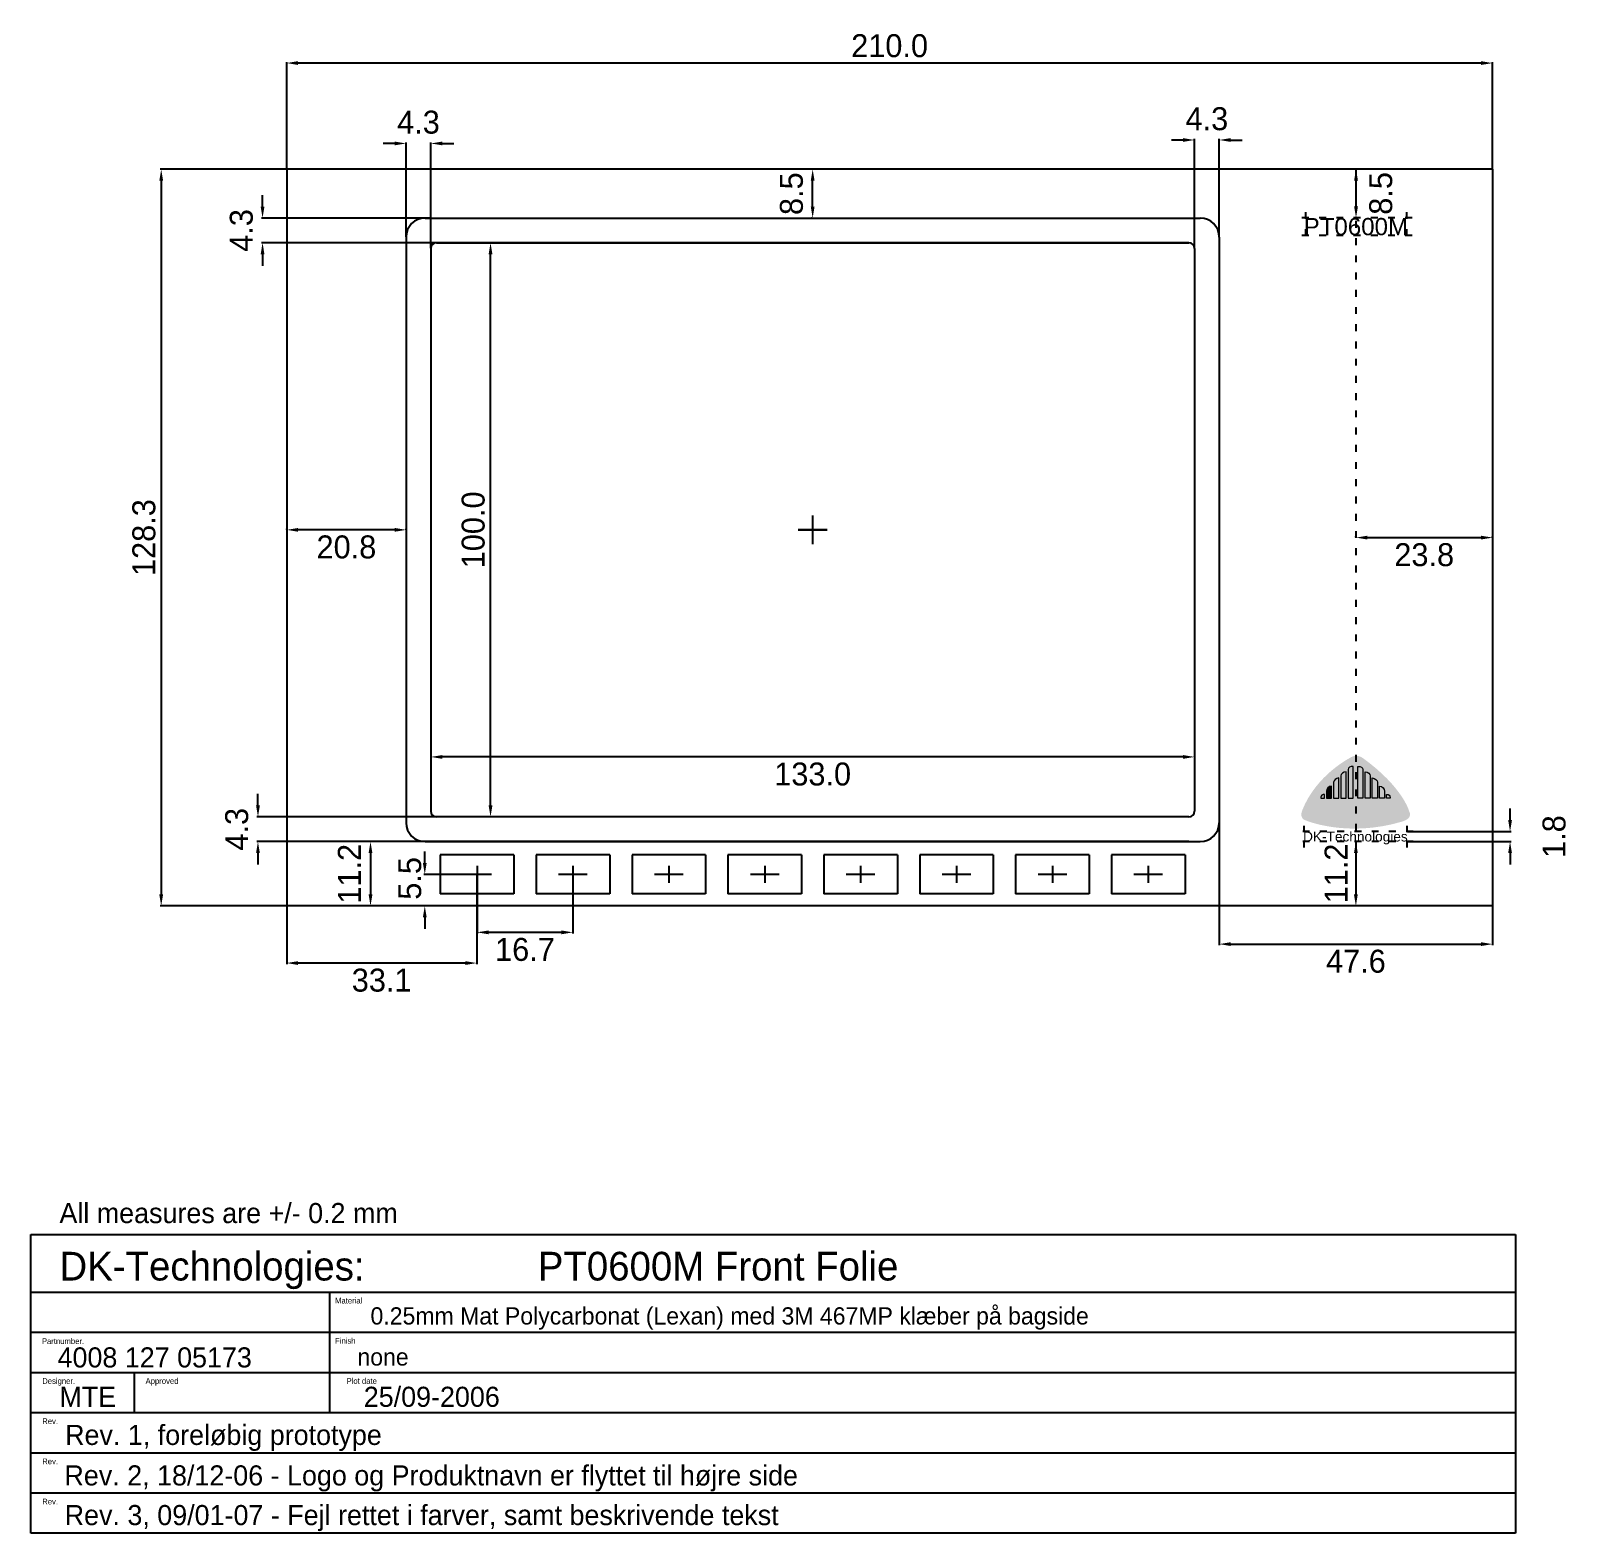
# Model space of a CAD drawing. Header units: millimetres. Extents: x 35 to 553, y -42 to 370.
# Drawn here: x 35.1 to 303, y -42.2 to 219.5 of the extents above; entities that cross this region are included whole.
import ezdxf

# ---------------------------------------------------------------- set-up
doc = ezdxf.new("R2010")
doc.units = ezdxf.units.MM
doc.linetypes.add('ACAD_ISO03W100', pattern=[30, 12, -18])
for name, color, linetype in [('Forplade', 4, 'Continuous'), ('LOGO_LARGE_IMAGE', 1, 'Continuous'), ('MSD200C', 4, 'Continuous'), ('ramme', 4, 'Continuous'), ('ramme_head', 2, 'Continuous')]:
    doc.layers.add(name, color=color, linetype=linetype)
doc.styles.add('DK-Audio', font='ARIAL.TTF')
doc.dimstyles.new('DK-audio', dxfattribs={"dimtxt": 4, "dimasz": 2, "dimexe": 0.18, "dimexo": 0.0625, "dimgap": 1, "dimtad": 2, "dimdec": 1, "dimzin": 0, "dimdsep": 46, "dimtxsty": 'Standard', "dimcen": 5, "dimadec": 1, "dimazin": 0, "dimtfac": 1, "dimtdec": 1, "dimtofl": 0, "dimtmove": 2, "dimatfit": 3, "dimfxl": 0, "dimtolj": 1, "dimtzin": 0, "dimarcsym": 0})

# ---------------------------------------------------------------- blocks, each defined once
blk = doc.blocks.new('*D43')
at = {"layer": 'DEFPOINTS', "color": 0, "ltscale": 0.1}
for p in [(242.05, 81.55), (289.65, 67.05), (289.65, 60.4)]:
    blk.add_point(p, dxfattribs=at)
at = {"layer": 'ramme', "color": 0, "lineweight": -2, "ltscale": 0.1}
for p, q in [((242.05, 81.49), (242.05, 60.22)), ((289.65, 66.99), (289.65, 60.22)), ((244.05, 60.4), (287.65, 60.4))]:
    blk.add_line(p, q, dxfattribs=at)
at = {"layer": 'ramme', "color": 0, "ltscale": 0.1}
for points in [[(244.05, 60.73), (244.05, 60.07), (242.05, 60.4)], [(287.65, 60.73), (287.65, 60.07), (289.65, 60.4)]]:
    blk.add_solid(points, dxfattribs=at)
at = {"layer": 'ramme', "color": 0, "ltscale": 0.1, "insert": (265.85, 57.4), "char_height": 4, "attachment_point": 5}
blk.add_mtext('\\A1;47.6', dxfattribs=at)
blk = doc.blocks.new('*D44')
at = {"layer": 'DEFPOINTS', "color": 0, "ltscale": 0.1}
for p in [(237.75, 200.45), (242.05, 183.55), (237.75, 181.55)]:
    blk.add_point(p, dxfattribs=at)
at = {"layer": 'ramme', "color": 0, "lineweight": -2, "ltscale": 0.1}
for p, q in [((235.75, 200.45), (233.75, 200.45)), ((237.75, 181.61), (237.75, 200.63)), ((242.05, 183.61), (242.05, 200.63)), ((244.05, 200.45), (246.05, 200.45))]:
    blk.add_line(p, q, dxfattribs=at)
at = {"layer": 'ramme', "color": 0, "ltscale": 0.1}
for points in [[(235.75, 200.78), (235.75, 200.12), (237.75, 200.45)], [(244.05, 200.78), (244.05, 200.12), (242.05, 200.45)]]:
    blk.add_solid(points, dxfattribs=at)
at = {"layer": 'ramme', "color": 0, "ltscale": 0.1, "insert": (239.9, 204.13), "char_height": 4, "attachment_point": 5}
blk.add_mtext('\\A1;4.3', dxfattribs=at)
blk = doc.blocks.new('*D45')
at = {"layer": 'DEFPOINTS', "color": 0, "ltscale": 0.1}
for p in [(100.45, 199.85), (100.45, 183.55), (104.75, 181.55)]:
    blk.add_point(p, dxfattribs=at)
at = {"layer": 'ramme', "color": 0, "lineweight": -2, "ltscale": 0.1}
for p, q in [((98.45, 199.85), (96.45, 199.85)), ((100.45, 183.61), (100.45, 200.03)), ((104.75, 181.61), (104.75, 200.03)), ((106.75, 199.85), (108.75, 199.85))]:
    blk.add_line(p, q, dxfattribs=at)
at = {"layer": 'ramme', "color": 0, "ltscale": 0.1}
for points in [[(98.45, 200.18), (98.45, 199.52), (100.45, 199.85)], [(106.75, 200.18), (106.75, 199.52), (104.75, 199.85)]]:
    blk.add_solid(points, dxfattribs=at)
at = {"layer": 'ramme', "color": 0, "ltscale": 0.1, "insert": (102.6, 203.53), "char_height": 4, "attachment_point": 5}
blk.add_mtext('\\A1;4.3', dxfattribs=at)
blk = doc.blocks.new('*D46')
at = {"layer": 'DEFPOINTS', "color": 0, "ltscale": 0.1}
for p in [(75.45, 186.85), (104.75, 186.85), (105.75, 182.55)]:
    blk.add_point(p, dxfattribs=at)
at = {"layer": 'ramme', "color": 0, "lineweight": -2, "ltscale": 0.1}
for p, q in [((75.45, 188.85), (75.45, 190.85)), ((104.69, 186.85), (75.27, 186.85)), ((105.69, 182.55), (75.27, 182.55)), ((75.45, 180.55), (75.45, 178.55))]:
    blk.add_line(p, q, dxfattribs=at)
at = {"layer": 'ramme', "color": 0, "ltscale": 0.1}
for points in [[(75.12, 188.85), (75.78, 188.85), (75.45, 186.85)], [(75.12, 180.55), (75.78, 180.55), (75.45, 182.55)]]:
    blk.add_solid(points, dxfattribs=at)
at = {"layer": 'ramme', "color": 0, "ltscale": 0.1, "insert": (71.77, 184.7), "char_height": 4, "attachment_point": 5, "rotation": 90}
blk.add_mtext('\\A1;4.3', dxfattribs=at)
blk = doc.blocks.new('*D47')
at = {"layer": 'DEFPOINTS', "color": 0, "ltscale": 0.1}
for p in [(74.65, 82.55), (105.75, 82.55), (105.75, 78.25)]:
    blk.add_point(p, dxfattribs=at)
at = {"layer": 'ramme', "color": 0, "lineweight": -2, "ltscale": 0.1}
for p, q in [((74.65, 84.55), (74.65, 86.55)), ((105.69, 82.55), (74.47, 82.55)), ((105.69, 78.25), (74.47, 78.25)), ((74.65, 76.25), (74.65, 74.25))]:
    blk.add_line(p, q, dxfattribs=at)
at = {"layer": 'ramme', "color": 0, "ltscale": 0.1}
for points in [[(74.32, 84.55), (74.98, 84.55), (74.65, 82.55)], [(74.32, 76.25), (74.98, 76.25), (74.65, 78.25)]]:
    blk.add_solid(points, dxfattribs=at)
at = {"layer": 'ramme', "color": 0, "ltscale": 0.1, "insert": (70.97, 80.4), "char_height": 4, "attachment_point": 5, "rotation": 90}
blk.add_mtext('\\A1;4.3', dxfattribs=at)
blk = doc.blocks.new('*D48')
at = {"layer": 'DEFPOINTS', "color": 0, "ltscale": 0.1}
for p in [(79.65, 213.85), (79.65, 195.35), (289.65, 195.35)]:
    blk.add_point(p, dxfattribs=at)
at = {"layer": 'ramme', "color": 0, "lineweight": -2, "ltscale": 0.1}
for p, q in [((79.65, 195.41), (79.65, 214.03)), ((287.65, 213.85), (81.65, 213.85)), ((289.65, 195.41), (289.65, 214.03))]:
    blk.add_line(p, q, dxfattribs=at)
at = {"layer": 'ramme', "color": 0, "ltscale": 0.1}
for points in [[(81.65, 214.18), (81.65, 213.52), (79.65, 213.85)], [(287.65, 214.18), (287.65, 213.52), (289.65, 213.85)]]:
    blk.add_solid(points, dxfattribs=at)
at = {"layer": 'ramme', "color": 0, "ltscale": 0.1, "insert": (184.65, 216.85), "char_height": 4, "attachment_point": 5}
blk.add_mtext('\\A1;210.0', dxfattribs=at)
blk = doc.blocks.new('*D49')
at = {"layer": 'DEFPOINTS', "color": 0, "ltscale": 0.1}
for p in [(79.65, 195.35), (57.8, 67.05), (79.65, 67.05)]:
    blk.add_point(p, dxfattribs=at)
at = {"layer": 'ramme', "color": 0, "lineweight": -2, "ltscale": 0.1}
for p, q in [((79.59, 195.35), (57.62, 195.35)), ((57.8, 193.35), (57.8, 69.05)), ((79.59, 67.05), (57.62, 67.05))]:
    blk.add_line(p, q, dxfattribs=at)
at = {"layer": 'ramme', "color": 0, "ltscale": 0.1}
for points in [[(57.47, 193.35), (58.13, 193.35), (57.8, 195.35)], [(57.47, 69.05), (58.13, 69.05), (57.8, 67.05)]]:
    blk.add_solid(points, dxfattribs=at)
at = {"layer": 'ramme', "color": 0, "ltscale": 0.1, "insert": (54.8, 131.2), "char_height": 4, "attachment_point": 5, "rotation": 90}
blk.add_mtext('\\A1;128.3', dxfattribs=at)
blk = doc.blocks.new('*D50')
at = {"layer": 'DEFPOINTS', "color": 0, "ltscale": 0.1}
for p in [(171.25, 195.35), (171.25, 195.35), (171.25, 186.85)]:
    blk.add_point(p, dxfattribs=at)
at = {"layer": 'ramme', "color": 0, "lineweight": -2, "ltscale": 0.1}
for p, q in [((171.19, 195.35), (171.07, 195.35)), ((171.25, 188.85), (171.25, 193.35)), ((171.19, 186.85), (171.07, 186.85))]:
    blk.add_line(p, q, dxfattribs=at)
at = {"layer": 'ramme', "color": 0, "ltscale": 0.1}
for points in [[(170.92, 193.35), (171.58, 193.35), (171.25, 195.35)], [(170.92, 188.85), (171.58, 188.85), (171.25, 186.85)]]:
    blk.add_solid(points, dxfattribs=at)
at = {"layer": 'ramme', "color": 0, "ltscale": 0.1, "insert": (167.57, 191.1), "char_height": 4, "attachment_point": 5, "rotation": 90}
blk.add_mtext('\\A1;8.5', dxfattribs=at)
blk = doc.blocks.new('*D51')
at = {"layer": 'DEFPOINTS', "color": 0, "ltscale": 0.1}
for p in [(79.65, 132.55), (79.65, 132.55), (100.45, 132.55)]:
    blk.add_point(p, dxfattribs=at)
at = {"layer": 'ramme', "color": 0, "lineweight": -2, "ltscale": 0.1}
for p, q in [((79.65, 132.61), (79.65, 132.73)), ((98.45, 132.55), (81.65, 132.55)), ((100.45, 132.61), (100.45, 132.73))]:
    blk.add_line(p, q, dxfattribs=at)
at = {"layer": 'ramme', "color": 0, "ltscale": 0.1}
for points in [[(81.65, 132.88), (81.65, 132.22), (79.65, 132.55)], [(98.45, 132.88), (98.45, 132.22), (100.45, 132.55)]]:
    blk.add_solid(points, dxfattribs=at)
at = {"layer": 'ramme', "color": 0, "ltscale": 0.1, "insert": (90.05, 129.55), "char_height": 4, "attachment_point": 5}
blk.add_mtext('\\A1;20.8', dxfattribs=at)
blk = doc.blocks.new('*D52')
at = {"layer": 'DEFPOINTS', "color": 0, "ltscale": 0.1}
for p in [(112.8, 72.55), (129.5, 72.55), (112.8, 62.45)]:
    blk.add_point(p, dxfattribs=at)
at = {"layer": 'ramme', "color": 0, "lineweight": -2, "ltscale": 0.1}
for p, q in [((112.8, 72.49), (112.8, 62.27)), ((129.5, 72.49), (129.5, 62.27)), ((127.5, 62.45), (114.8, 62.45))]:
    blk.add_line(p, q, dxfattribs=at)
at = {"layer": 'ramme', "color": 0, "ltscale": 0.1}
for points in [[(114.8, 62.78), (114.8, 62.12), (112.8, 62.45)], [(127.5, 62.78), (127.5, 62.12), (129.5, 62.45)]]:
    blk.add_solid(points, dxfattribs=at)
at = {"layer": 'ramme', "color": 0, "ltscale": 0.1, "insert": (121.15, 59.45), "char_height": 4, "attachment_point": 5}
blk.add_mtext('\\A1;16.7', dxfattribs=at)
blk = doc.blocks.new('*D53')
at = {"layer": 'DEFPOINTS', "color": 0, "ltscale": 0.1}
for p in [(103.75, 78.25), (94.25, 67.05), (103.75, 67.05)]:
    blk.add_point(p, dxfattribs=at)
at = {"layer": 'ramme', "color": 0, "lineweight": -2, "ltscale": 0.1}
for p, q in [((103.69, 78.25), (94.07, 78.25)), ((94.25, 76.25), (94.25, 69.05)), ((103.69, 67.05), (94.07, 67.05))]:
    blk.add_line(p, q, dxfattribs=at)
at = {"layer": 'ramme', "color": 0, "ltscale": 0.1}
for points in [[(93.92, 76.25), (94.58, 76.25), (94.25, 78.25)], [(93.92, 69.05), (94.58, 69.05), (94.25, 67.05)]]:
    blk.add_solid(points, dxfattribs=at)
at = {"layer": 'ramme', "color": 0, "ltscale": 0.1, "insert": (90.57, 72.65), "char_height": 4, "attachment_point": 5, "rotation": 90}
blk.add_mtext('\\A1;11.2', dxfattribs=at)
blk = doc.blocks.new('*D54')
at = {"layer": 'DEFPOINTS', "color": 0, "ltscale": 0.1}
for p in [(112.8, 72.55), (103.7, 67.05), (112.8, 67.05)]:
    blk.add_point(p, dxfattribs=at)
at = {"layer": 'ramme', "color": 0, "lineweight": -2, "ltscale": 0.1}
for p, q in [((103.7, 74.55), (103.7, 76.55)), ((112.74, 72.55), (103.52, 72.55)), ((112.74, 67.05), (103.52, 67.05)), ((103.7, 65.05), (103.7, 63.05))]:
    blk.add_line(p, q, dxfattribs=at)
at = {"layer": 'ramme', "color": 0, "ltscale": 0.1}
for points in [[(103.37, 74.55), (104.03, 74.55), (103.7, 72.55)], [(103.37, 65.05), (104.03, 65.05), (103.7, 67.05)]]:
    blk.add_solid(points, dxfattribs=at)
at = {"layer": 'ramme', "color": 0, "ltscale": 0.1, "insert": (101.1, 71.85), "char_height": 4, "attachment_point": 5, "rotation": 90}
blk.add_mtext('\\A1;5.5', dxfattribs=at)
blk = doc.blocks.new('*D55')
at = {"layer": 'DEFPOINTS', "color": 0, "ltscale": 0.1}
for p in [(274.8, 80), (274.8, 78.25), (292.7, 80)]:
    blk.add_point(p, dxfattribs=at)
at = {"layer": 'ramme', "color": 0, "lineweight": -2, "ltscale": 0.1}
for p, q in [((292.7, 82), (292.7, 84)), ((274.86, 80), (292.88, 80)), ((274.86, 78.25), (292.88, 78.25)), ((292.7, 76.25), (292.7, 74.25))]:
    blk.add_line(p, q, dxfattribs=at)
at = {"layer": 'ramme', "color": 0, "ltscale": 0.1}
for points in [[(292.37, 82), (293.03, 82), (292.7, 80)], [(292.37, 76.25), (293.03, 76.25), (292.7, 78.25)]]:
    blk.add_solid(points, dxfattribs=at)
at = {"layer": 'ramme', "color": 0, "ltscale": 0.1, "insert": (300.38, 79.13), "char_height": 4, "attachment_point": 5, "rotation": 90}
blk.add_mtext('\\A1;1.8', dxfattribs=at)
blk = doc.blocks.new('*D56')
at = {"layer": 'DEFPOINTS', "color": 0, "ltscale": 0.1}
for p in [(265.85, 131.2), (289.65, 131.2), (289.65, 131.2)]:
    blk.add_point(p, dxfattribs=at)
at = {"layer": 'ramme', "color": 0, "lineweight": -2, "ltscale": 0.1}
for p, q in [((265.85, 131.26), (265.85, 131.38)), ((289.65, 131.26), (289.65, 131.38)), ((267.85, 131.2), (287.65, 131.2))]:
    blk.add_line(p, q, dxfattribs=at)
at = {"layer": 'ramme', "color": 0, "ltscale": 0.1}
for points in [[(267.85, 131.53), (267.85, 130.87), (265.85, 131.2)], [(287.65, 131.53), (287.65, 130.87), (289.65, 131.2)]]:
    blk.add_solid(points, dxfattribs=at)
at = {"layer": 'ramme', "color": 0, "ltscale": 0.1, "insert": (277.75, 128.2), "char_height": 4, "attachment_point": 5}
blk.add_mtext('\\A1;23.8', dxfattribs=at)
blk = doc.blocks.new('*D57')
at = {"layer": 'DEFPOINTS', "color": 0, "ltscale": 0.1}
for p in [(265.88, 195.35), (265.88, 195.35), (265.88, 186.9)]:
    blk.add_point(p, dxfattribs=at)
at = {"layer": 'ramme', "color": 0, "lineweight": -2, "ltscale": 0.1}
for p, q in [((265.81, 195.35), (265.69, 195.35)), ((265.88, 188.9), (265.88, 193.35)), ((265.81, 186.9), (265.69, 186.9))]:
    blk.add_line(p, q, dxfattribs=at)
at = {"layer": 'ramme', "color": 0, "ltscale": 0.1}
for points in [[(265.54, 193.35), (266.21, 193.35), (265.88, 195.35)], [(265.54, 188.9), (266.21, 188.9), (265.88, 186.9)]]:
    blk.add_solid(points, dxfattribs=at)
at = {"layer": 'ramme', "color": 0, "ltscale": 0.1, "insert": (270.2, 191.15), "char_height": 4, "attachment_point": 5, "rotation": 90}
blk.add_mtext('\\A1;8.5', dxfattribs=at)
blk = doc.blocks.new('*D58')
at = {"layer": 'DEFPOINTS', "color": 0, "ltscale": 0.1}
for p in [(104.75, 132.55), (237.75, 132.55), (104.75, 93)]:
    blk.add_point(p, dxfattribs=at)
at = {"layer": 'ramme', "color": 0, "lineweight": -2, "ltscale": 0.1}
for p, q in [((104.75, 132.49), (104.75, 92.82)), ((237.75, 132.49), (237.75, 92.82)), ((235.75, 93), (106.75, 93))]:
    blk.add_line(p, q, dxfattribs=at)
at = {"layer": 'ramme', "color": 0, "ltscale": 0.1}
for points in [[(106.75, 93.33), (106.75, 92.67), (104.75, 93)], [(235.75, 93.33), (235.75, 92.67), (237.75, 93)]]:
    blk.add_solid(points, dxfattribs=at)
at = {"layer": 'ramme', "color": 0, "ltscale": 0.1, "insert": (171.25, 90), "char_height": 4, "attachment_point": 5}
blk.add_mtext('\\A1;133.0', dxfattribs=at)
blk = doc.blocks.new('*D59')
at = {"layer": 'DEFPOINTS', "color": 0, "ltscale": 0.1}
for p in [(115.15, 182.55), (171.25, 182.55), (171.25, 82.55)]:
    blk.add_point(p, dxfattribs=at)
at = {"layer": 'ramme', "color": 0, "lineweight": -2, "ltscale": 0.1}
for p, q in [((171.19, 182.55), (114.97, 182.55)), ((115.15, 84.55), (115.15, 180.55)), ((171.19, 82.55), (114.97, 82.55))]:
    blk.add_line(p, q, dxfattribs=at)
at = {"layer": 'ramme', "color": 0, "ltscale": 0.1}
for points in [[(114.82, 180.55), (115.48, 180.55), (115.15, 182.55)], [(114.82, 84.55), (115.48, 84.55), (115.15, 82.55)]]:
    blk.add_solid(points, dxfattribs=at)
at = {"layer": 'ramme', "color": 0, "ltscale": 0.1, "insert": (112.15, 132.55), "char_height": 4, "attachment_point": 5, "rotation": 90}
blk.add_mtext('\\A1;100.0', dxfattribs=at)
blk = doc.blocks.new('*D60')
at = {"layer": 'DEFPOINTS', "color": 0, "ltscale": 0.1}
for p in [(265.85, 78.25), (265.85, 67.05), (265.85, 67.05)]:
    blk.add_point(p, dxfattribs=at)
at = {"layer": 'ramme', "color": 0, "lineweight": -2, "ltscale": 0.1}
for p, q in [((265.79, 78.25), (265.67, 78.25)), ((265.85, 76.25), (265.85, 69.05)), ((265.79, 67.05), (265.67, 67.05))]:
    blk.add_line(p, q, dxfattribs=at)
at = {"layer": 'ramme', "color": 0, "ltscale": 0.1}
for points in [[(265.52, 76.25), (266.18, 76.25), (265.85, 78.25)], [(265.52, 69.05), (266.18, 69.05), (265.85, 67.05)]]:
    blk.add_solid(points, dxfattribs=at)
at = {"layer": 'ramme', "color": 0, "ltscale": 0.1, "insert": (262.4, 72.7), "char_height": 4, "attachment_point": 5, "rotation": 90}
blk.add_mtext('\\A1;11.2', dxfattribs=at)
blk = doc.blocks.new('*D61')
at = {"layer": 'DEFPOINTS', "color": 0, "ltscale": 0.1}
for p in [(112.74, 72.55), (79.65, 67.05), (79.65, 57.1)]:
    blk.add_point(p, dxfattribs=at)
at = {"layer": 'ramme', "color": 0, "lineweight": -2, "ltscale": 0.1}
for p, q in [((112.74, 72.49), (112.74, 56.92)), ((79.65, 66.99), (79.65, 56.92)), ((110.74, 57.1), (81.65, 57.1))]:
    blk.add_line(p, q, dxfattribs=at)
at = {"layer": 'ramme', "color": 0, "ltscale": 0.1}
for points in [[(81.65, 57.43), (81.65, 56.77), (79.65, 57.1)], [(110.74, 57.43), (110.74, 56.77), (112.74, 57.1)]]:
    blk.add_solid(points, dxfattribs=at)
at = {"layer": 'ramme', "color": 0, "ltscale": 0.1, "insert": (96.19, 54.1), "char_height": 4, "attachment_point": 5}
blk.add_mtext('\\A1;33.1', dxfattribs=at)

msp = doc.modelspace()

# ---------------------------------------------------------------- hatches: boundary and pattern name
at = {"linetype": 'Continuous', "lineweight": 0}
h = msp.add_hatch(color=0, dxfattribs=at)
edge = h.paths.add_edge_path()
edge.add_spline(control_points=[(263.24, 89.7), (263.24, 90.02), (263.64, 90.4), (264.14, 90.39), (264.14, 90.39), (264.13, 89.82), (264.13, 89.82), (264.13, 89.82), (264.13, 85.83), (264.13, 85.83), (264.13, 85.83), (263.24, 85.83), (263.24, 85.83), (263.24, 85.83), (263.24, 89.7), (263.24, 89.7)], knot_values=[0, 0, 0, 0, 1, 1, 1, 2, 2, 2, 3, 3, 3, 4, 4, 4, 5, 5, 5, 5], degree=3, periodic=0)
edge = h.paths.add_edge_path()
edge.add_spline(control_points=[(264.5, 90.81), (264.5, 91.11), (264.9, 91.35), (265.4, 91.35), (265.4, 91.35), (265.39, 90.81), (265.39, 90.81), (265.39, 90.81), (265.39, 85.83), (265.39, 85.83), (265.39, 85.83), (264.5, 85.83), (264.5, 85.83), (264.5, 85.83), (264.5, 90.81), (264.5, 90.81)], knot_values=[0, 0, 0, 0, 1, 1, 1, 2, 2, 2, 3, 3, 3, 4, 4, 4, 5, 5, 5, 5], degree=3, periodic=0)
edge = h.paths.add_edge_path()
edge.add_spline(control_points=[(267.08, 90.81), (267.08, 91.11), (266.68, 91.35), (266.18, 91.35), (266.18, 91.35), (266.19, 90.81), (266.19, 90.81), (266.19, 90.81), (266.19, 85.83), (266.19, 85.83), (266.19, 85.83), (267.08, 85.83), (267.08, 85.83), (267.08, 85.83), (267.08, 90.81), (267.08, 90.81)], knot_values=[0, 0, 0, 0, 1, 1, 1, 2, 2, 2, 3, 3, 3, 4, 4, 4, 5, 5, 5, 5], degree=3, periodic=0)
edge = h.paths.add_edge_path()
edge.add_spline(control_points=[(268.34, 89.7), (268.34, 90.02), (267.94, 90.4), (267.44, 90.39), (267.44, 90.39), (267.45, 89.82), (267.45, 89.82), (267.45, 89.82), (267.45, 85.83), (267.45, 85.83), (267.45, 85.83), (268.34, 85.83), (268.34, 85.83), (268.34, 85.83), (268.34, 89.7), (268.34, 89.7)], knot_values=[0, 0, 0, 0, 1, 1, 1, 2, 2, 2, 3, 3, 3, 4, 4, 4, 5, 5, 5, 5], degree=3, periodic=0)
edge = h.paths.add_edge_path()
edge.add_spline(control_points=[(269.6, 88.58), (269.6, 88.9), (269.19, 89.34), (268.7, 89.34), (268.7, 89.34), (268.7, 88.64), (268.7, 88.64), (268.7, 88.64), (268.7, 85.83), (268.7, 85.83), (268.7, 85.83), (269.6, 85.83), (269.6, 85.83), (269.6, 85.83), (269.6, 88.58), (269.6, 88.58)], knot_values=[0, 0, 0, 0, 1, 1, 1, 2, 2, 2, 3, 3, 3, 4, 4, 4, 5, 5, 5, 5], degree=3, periodic=0)
edge = h.paths.add_edge_path()
edge.add_spline(control_points=[(270.85, 87.06), (270.85, 87.35), (270.45, 87.93), (269.95, 87.93), (269.95, 87.93), (269.96, 87.1), (269.96, 87.1), (269.96, 87.1), (269.96, 85.83), (269.96, 85.83), (269.96, 85.83), (270.85, 85.83), (270.85, 85.83), (270.85, 85.83), (270.85, 87.06), (270.85, 87.06)], knot_values=[0, 0, 0, 0, 1, 1, 1, 2, 2, 2, 3, 3, 3, 4, 4, 4, 5, 5, 5, 5], degree=3, periodic=0)
edge = h.paths.add_edge_path()
edge.add_spline(control_points=[(271.83, 86.03), (271.83, 86.24), (271.55, 86.47), (271.2, 86.47), (271.2, 86.47), (271.21, 86.04), (271.21, 86.04), (271.21, 86.04), (271.21, 85.83), (271.21, 85.83), (271.21, 85.83), (271.83, 85.83), (271.83, 85.83), (271.83, 85.83), (271.83, 86.03), (271.83, 86.03)], knot_values=[0, 0, 0, 0, 1, 1, 1, 2, 2, 2, 3, 3, 3, 4, 4, 4, 5, 5, 5, 5], degree=3, periodic=0)
edge = h.paths.add_edge_path()
edge.add_spline(control_points=[(259.75, 86.03), (259.75, 86.24), (260.03, 86.47), (260.38, 86.47), (260.38, 86.47), (260.37, 86.04), (260.37, 86.04), (260.37, 86.04), (260.37, 85.83), (260.37, 85.83), (260.37, 85.83), (259.75, 85.83), (259.75, 85.83), (259.75, 85.83), (259.75, 86.03), (259.75, 86.03)], knot_values=[0, 0, 0, 0, 1, 1, 1, 2, 2, 2, 3, 3, 3, 4, 4, 4, 5, 5, 5, 5], degree=3, periodic=0)
h = msp.add_hatch(color=0, dxfattribs=at)
edge = h.paths.add_edge_path()
edge.add_spline(control_points=[(261.98, 88.58), (261.98, 88.9), (262.39, 89.34), (262.88, 89.34), (262.88, 89.34), (262.88, 88.64), (262.88, 88.64), (262.88, 88.64), (262.88, 85.83), (262.88, 85.83), (262.88, 85.83), (261.98, 85.83), (261.98, 85.83), (261.98, 85.83), (261.98, 88.58), (261.98, 88.58)], knot_values=[0, 0, 0, 0, 1, 1, 1, 2, 2, 2, 3, 3, 3, 4, 4, 4, 5, 5, 5, 5], degree=3, periodic=0)
h = msp.add_hatch(color=0, dxfattribs=at)
edge = h.paths.add_edge_path()
edge.add_spline(control_points=[(260.73, 87.06), (260.73, 87.35), (261.13, 87.93), (261.63, 87.93), (261.63, 87.93), (261.62, 87.1), (261.62, 87.1), (261.62, 87.1), (261.62, 85.83), (261.62, 85.83), (261.62, 85.83), (260.73, 85.83), (260.73, 85.83), (260.73, 85.83), (260.73, 87.06), (260.73, 87.06)], knot_values=[0, 0, 0, 0, 1, 1, 1, 2, 2, 2, 3, 3, 3, 4, 4, 4, 5, 5, 5, 5], degree=3, periodic=0)
at = {"layer": 'LOGO_LARGE_IMAGE', "lineweight": 0}
h = msp.add_hatch(color=1, dxfattribs=at)
h.dxf.hatch_style = 2
edge = h.paths.add_edge_path()
edge.add_spline(control_points=[(264.8, 92.82), (264.8, 92.82), (258.95, 89.87), (256.52, 83.73), (255.93, 82.22), (257.09, 81.96), (257.09, 81.96), (257.09, 81.96), (264.29, 78.85), (273.97, 81.76), (275.94, 82.35), (275.12, 83.57), (275.12, 83.57), (275.12, 83.57), (274.05, 87.71), (267.12, 92.77), (265.86, 93.68), (264.8, 92.82), (264.8, 92.82)], knot_values=[0, 0, 0, 0, 1, 1, 1, 2, 2, 2, 3, 3, 3, 4, 4, 4, 5, 5, 5, 6, 6, 6, 6], degree=3, periodic=0)
h = msp.add_hatch(color=0, dxfattribs=at)
h.dxf.hatch_style = 2
edge = h.paths.add_edge_path()
edge.add_spline(control_points=[(259.94, 84.15), (259.07, 84.15), (259.07, 85.05), (259.07, 85.05), (259.07, 85.05), (264.43, 85.05), (264.43, 85.05), (264.43, 85.05), (265.4, 85.02), (265.4, 83.93), (265.4, 82.96), (264.73, 82.72), (264.43, 82.72), (264.14, 82.72), (258.1, 82.72), (258.1, 82.72), (258.1, 82.72), (258.08, 83.59), (259.04, 83.59), (259.04, 83.59), (264.34, 83.59), (264.34, 83.59), (264.34, 83.59), (264.56, 83.63), (264.56, 83.93), (264.56, 84.14), (264.31, 84.17), (264.31, 84.17), (264.31, 84.17), (260.49, 84.15), (259.94, 84.15)], knot_values=[0, 0, 0, 0, 1, 1, 1, 2, 2, 2, 3, 3, 3, 4, 4, 4, 5, 5, 5, 6, 6, 6, 7, 7, 7, 8, 8, 8, 9, 9, 9, 10, 10, 10, 10], degree=3, periodic=0)
h = msp.add_hatch(color=0, dxfattribs=at)
h.dxf.hatch_style = 2
edge = h.paths.add_edge_path()
edge.add_spline(control_points=[(266.22, 85.06), (266.22, 85.06), (266.22, 82.73), (266.22, 82.73), (266.22, 82.73), (267.09, 82.73), (267.09, 82.73), (267.09, 82.73), (267.09, 82.91), (267.09, 82.91), (267.09, 82.91), (267.07, 83.06), (267.24, 83.12), (267.31, 83.15), (267.53, 83.13), (267.53, 83.13), (267.53, 83.13), (273.57, 82.73), (273.57, 82.73), (273.57, 82.73), (273.34, 83.38), (272.78, 83.53), (272.57, 83.59), (270.58, 83.65), (269.31, 83.76), (268.37, 83.84), (267.41, 83.84), (269.31, 83.98), (270.55, 84.08), (271.6, 84.16), (271.78, 84.18), (272.32, 84.24), (272.58, 85.07), (272.58, 85.07), (272.58, 85.07), (267.54, 84.65), (267.54, 84.65), (267.54, 84.65), (267.33, 84.62), (267.27, 84.64), (267.07, 84.7), (267.09, 84.89), (267.09, 84.89), (267.09, 84.89), (267.09, 85.06), (267.09, 85.06), (267.09, 85.06), (266.22, 85.06), (266.22, 85.06)], knot_values=[0, 0, 0, 0, 1, 1, 1, 2, 2, 2, 3, 3, 3, 4, 4, 4, 5, 5, 5, 6, 6, 6, 7, 7, 7, 8, 8, 8, 9, 9, 9, 10, 10, 10, 11, 11, 11, 12, 12, 12, 13, 13, 13, 14, 14, 14, 15, 15, 15, 16, 16, 16, 16], degree=3, periodic=0)

# ---------------------------------------------------------------- linework, layer by layer
at = {"layer": 'LOGO_LARGE_IMAGE', "color": 0, "lineweight": 0}
for points in [[(264.5, 90.81), (264.5, 91.11), (264.9, 91.35), (265.4, 91.35), (265.4, 91.35), (265.39, 90.81), (265.39, 90.81), (265.39, 90.81), (265.39, 85.83), (265.39, 85.83), (265.39, 85.83), (264.5, 85.83), (264.5, 85.83), (264.5, 85.83), (264.5, 90.81), (264.5, 90.81)], [(267.08, 90.81), (267.08, 91.11), (266.68, 91.35), (266.18, 91.35), (266.18, 91.35), (266.19, 90.81), (266.19, 90.81), (266.19, 90.81), (266.19, 85.83), (266.19, 85.83), (266.19, 85.83), (267.08, 85.83), (267.08, 85.83), (267.08, 85.83), (267.08, 90.81), (267.08, 90.81)], [(261.98, 88.58), (261.98, 88.9), (262.39, 89.34), (262.88, 89.34), (262.88, 89.34), (262.88, 88.64), (262.88, 88.64), (262.88, 88.64), (262.88, 85.83), (262.88, 85.83), (262.88, 85.83), (261.98, 85.83), (261.98, 85.83), (261.98, 85.83), (261.98, 88.58), (261.98, 88.58)], [(263.24, 89.7), (263.24, 90.02), (263.64, 90.4), (264.14, 90.39), (264.14, 90.39), (264.13, 89.82), (264.13, 89.82), (264.13, 89.82), (264.13, 85.83), (264.13, 85.83), (264.13, 85.83), (263.24, 85.83), (263.24, 85.83), (263.24, 85.83), (263.24, 89.7), (263.24, 89.7)], [(268.34, 89.7), (268.34, 90.02), (267.94, 90.4), (267.44, 90.39), (267.44, 90.39), (267.45, 89.82), (267.45, 89.82), (267.45, 89.82), (267.45, 85.83), (267.45, 85.83), (267.45, 85.83), (268.34, 85.83), (268.34, 85.83), (268.34, 85.83), (268.34, 89.7), (268.34, 89.7)], [(269.6, 88.58), (269.6, 88.9), (269.19, 89.34), (268.7, 89.34), (268.7, 89.34), (268.7, 88.64), (268.7, 88.64), (268.7, 88.64), (268.7, 85.83), (268.7, 85.83), (268.7, 85.83), (269.6, 85.83), (269.6, 85.83), (269.6, 85.83), (269.6, 88.58), (269.6, 88.58)], [(259.75, 86.03), (259.75, 86.24), (260.03, 86.47), (260.38, 86.47), (260.38, 86.47), (260.37, 86.04), (260.37, 86.04), (260.37, 86.04), (260.37, 85.83), (260.37, 85.83), (260.37, 85.83), (259.75, 85.83), (259.75, 85.83), (259.75, 85.83), (259.75, 86.03), (259.75, 86.03)], [(260.73, 87.06), (260.73, 87.35), (261.13, 87.93), (261.63, 87.93), (261.63, 87.93), (261.62, 87.1), (261.62, 87.1), (261.62, 87.1), (261.62, 85.83), (261.62, 85.83), (261.62, 85.83), (260.73, 85.83), (260.73, 85.83), (260.73, 85.83), (260.73, 87.06), (260.73, 87.06)], [(270.85, 87.06), (270.85, 87.35), (270.45, 87.93), (269.95, 87.93), (269.95, 87.93), (269.96, 87.1), (269.96, 87.1), (269.96, 87.1), (269.96, 85.83), (269.96, 85.83), (269.96, 85.83), (270.85, 85.83), (270.85, 85.83), (270.85, 85.83), (270.85, 87.06), (270.85, 87.06)], [(271.83, 86.03), (271.83, 86.24), (271.55, 86.47), (271.2, 86.47), (271.2, 86.47), (271.21, 86.04), (271.21, 86.04), (271.21, 86.04), (271.21, 85.83), (271.21, 85.83), (271.21, 85.83), (271.83, 85.83), (271.83, 85.83), (271.83, 85.83), (271.83, 86.03), (271.83, 86.03)]]:
    msp.add_open_spline(points, degree=3, knots=[0, 0, 0, 0, 1, 1, 1, 2, 2, 2, 3, 3, 3, 4, 4, 4, 5, 5, 5, 5], dxfattribs=at)
at = {"layer": 'ramme', "color": 0, "ltscale": 0.1}
for p, q in [((289.65, 195.35), (79.65, 195.35)), ((79.65, 195.35), (79.65, 67.05)), ((289.65, 195.35), (289.65, 67.05)), ((103.75, 186.85), (238.75, 186.85)), ((100.45, 183.55), (100.45, 81.55)), ((236.75, 182.55), (105.75, 182.55)), ((105.75, 182.55), (236.75, 182.55)), ((242.05, 183.55), (242.05, 81.55)), ((104.75, 181.55), (104.75, 83.55)), ((237.75, 181.55), (237.75, 83.55)), ((237.75, 181.55), (237.75, 83.55)), ((171.25, 135.05), (171.25, 130.05)), ((168.75, 132.55), (173.75, 132.55)), ((173.75, 132.55), (168.75, 132.55)), ((236.75, 82.55), (105.75, 82.55)), ((103.75, 78.25), (238.75, 78.25)), ((236.75, 78.25), (105.75, 78.25)), ((106.4, 75.95), (106.4, 69.15)), ((119.2, 75.95), (106.4, 75.95)), ((119.2, 75.95), (119.2, 69.15)), ((123.1, 75.95), (123.1, 69.15)), ((135.9, 75.95), (123.1, 75.95)), ((135.9, 75.95), (135.9, 69.15)), ((139.8, 75.95), (139.8, 69.15)), ((139.8, 75.95), (139.8, 69.15)), ((152.6, 75.95), (139.8, 75.95)), ((152.6, 75.95), (152.6, 69.15)), ((156.5, 75.95), (156.5, 69.15)), ((169.3, 75.95), (156.5, 75.95)), ((169.3, 75.95), (169.3, 69.15)), ((173.2, 75.95), (173.2, 69.15)), ((173.2, 75.95), (173.2, 69.15)), ((173.2, 75.95), (173.2, 69.15)), ((186, 75.95), (173.2, 75.95)), ((186, 75.95), (186, 69.15)), ((189.9, 75.95), (189.9, 69.15)), ((202.7, 75.95), (189.9, 75.95)), ((202.7, 75.95), (202.7, 69.15)), ((206.6, 75.95), (206.6, 69.15)), ((219.4, 75.95), (206.6, 75.95)), ((219.4, 75.95), (219.4, 69.15)), ((223.3, 75.95), (223.3, 69.15)), ((236.1, 75.95), (223.3, 75.95)), ((236.1, 75.95), (236.1, 69.15)), ((115.3, 72.55), (110.3, 72.55)), ((115.3, 72.55), (110.3, 72.55)), ((112.8, 74.05), (112.8, 71.05)), ((112.8, 74.05), (112.8, 71.05)), ((132, 72.55), (127, 72.55)), ((132, 72.55), (127, 72.55)), ((129.5, 74.05), (129.5, 71.05)), ((129.5, 74.05), (129.5, 71.05)), ((148.7, 72.55), (143.7, 72.55)), ((148.7, 72.55), (143.7, 72.55)), ((146.2, 74.05), (146.2, 71.05)), ((146.2, 74.05), (146.2, 71.05)), ((165.4, 72.55), (160.4, 72.55)), ((165.4, 72.55), (160.4, 72.55)), ((162.9, 74.05), (162.9, 71.05)), ((169.3, 74.05), (169.3, 69.15)), ((182.1, 72.55), (177.1, 72.55)), ((182.1, 72.55), (177.1, 72.55)), ((179.6, 74.05), (179.6, 71.05)), ((179.6, 74.05), (179.6, 71.05)), ((198.8, 72.55), (193.8, 72.55)), ((198.8, 72.55), (193.8, 72.55)), ((196.3, 74.05), (196.3, 71.05)), ((196.3, 74.05), (196.3, 71.05)), ((215.5, 72.55), (210.5, 72.55)), ((215.5, 72.55), (210.5, 72.55)), ((213, 74.05), (213, 71.05)), ((213, 74.05), (213, 71.05)), ((232.2, 72.55), (227.2, 72.55)), ((232.2, 72.55), (227.2, 72.55)), ((229.7, 74.05), (229.7, 71.05)), ((229.7, 74.05), (229.7, 71.05)), ((289.65, 67.05), (79.65, 67.05)), ((119.2, 69.15), (106.4, 69.15)), ((135.9, 69.15), (123.1, 69.15)), ((152.6, 69.15), (139.8, 69.15)), ((169.3, 69.15), (156.5, 69.15)), ((186, 69.15), (173.2, 69.15)), ((202.7, 69.15), (189.9, 69.15)), ((219.4, 69.15), (206.6, 69.15)), ((236.1, 69.15), (223.3, 69.15))]:
    msp.add_line(p, q, dxfattribs=at)
at = {"layer": 'ramme', "color": 5, "linetype": 'ACAD_ISO03W100', "ltscale": 0.1}
for p, q in [((265.85, 195.35), (265.85, 67.05)), ((257.1, 187.9), (257.1, 182.8)), ((274.65, 187.9), (274.65, 182.8)), ((275.65, 186.9), (256.1, 186.9)), ((275.65, 183.8), (256.1, 183.8)), ((256.85, 77.25), (256.85, 81)), ((274.8, 77.25), (274.8, 81)), ((275.8, 80), (255.85, 80)), ((275.8, 78.25), (255.85, 78.25))]:
    msp.add_line(p, q, dxfattribs=at)
at = {"layer": 'ramme', "color": 0, "ltscale": 0.1}
for centre, radius, start, end in [((103.75, 183.55), 3.3, 90, 180), ((238.75, 183.55), 3.3, 0, 90), ((105.75, 181.55), 1, 90, 180), ((236.75, 181.55), 1, 0, 90), ((105.75, 83.55), 1, 180, 270), ((236.75, 83.55), 1, 270, 0), ((103.75, 81.55), 3.3, 180, 270), ((238.75, 81.55), 3.3, 270, 0)]:
    msp.add_arc(centre, radius, start, end, dxfattribs=at)
at = {"layer": 'ramme_head', "color": 0}
for p, q in [((35.08, -42.19), (35.08, 9.81)), ((35.08, 9.81), (293.66, 9.81)), ((293.65, 9.8), (293.65, -42.2)), ((35.08, -0.19), (293.66, -0.19)), ((87.08, -0.19), (87.08, -7.19)), ((35.08, -7.19), (293.66, -7.19)), ((87.08, -7.19), (87.08, -14.19)), ((35.08, -14.19), (293.66, -14.19)), ((53.08, -14.19), (53.08, -21.19)), ((87.08, -14.19), (87.08, -21.19)), ((35.08, -21.19), (293.66, -21.19)), ((35.08, -28.19), (293.66, -28.19)), ((35.08, -35.19), (293.66, -35.19)), ((293.66, -42.19), (35.08, -42.19))]:
    msp.add_line(p, q, dxfattribs=at)

# ---------------------------------------------------------------- texts
at = {"layer": 'Forplade', "color": 0, "style": 'DK-Audio'}
msp.add_text('DK-Technologies', height=1.7, dxfattribs=at).set_placement((256.66, 78.28))
at = {"layer": 'MSD200C', "color": 0, "style": 'DK-Audio'}
msp.add_text('PT0600M', height=3, dxfattribs=at).set_placement((256.76, 183.87))
at = {"layer": 'ramme_head', "color": 0}
for s, height, p in [('All measures are +/- 0.2 mm', 3.5, (40.08, 11.81)), ('DK-Technologies:', 5, (40.08, 1.81)), ('PT0600M Front Folie', 5, (123.38, 1.81)), ('Material', 1, (88.08, -2.19)), ('0.25mm Mat Polycarbonat (Lexan) med 3M 467MP klæber på bagside', 3, (94.25, -5.85)), ('Partnumber.', 1, (37.02, -9.25)), ('4008 127 05173', 3.5, (39.75, -13.33)), ('Finish', 1, (88.08, -9.19)), ('none', 3, (91.97, -13)), ('Designer.', 1, (37.08, -16.19)), ('Approved', 1, (55.08, -16.19)), ('Plot date', 1, (90.08, -16.19)), ('MTE', 3.5, (40.08, -20.19)), ('25/09-2006', 3.5, (93.08, -20.19)), ('Rev.', 1, (37.08, -23.19)), ('Rev. 1, foreløbig prototype', 3.5, (41.07, -26.83)), ('Rev.', 1, (37.08, -30.19)), ('Rev. 2, 18/12-06 - Logo og Produktnavn er flyttet til højre side', 3.5, (40.95, -33.88)), ('Rev.', 1, (37.08, -37.19)), ('Rev. 3, 09/01-07 - Fejl rettet i farver, samt beskrivende tekst', 3.5, (40.99, -40.79))]:
    msp.add_text(s, height=height, dxfattribs=at).set_placement(p)

# ---------------------------------------------------------------- dimensions: what is measured, and where the dimension line sits
at = {"layer": 'ramme', "color": 5, "ltscale": 0.1}
for base, p1, p2, picture, middle in [((79.65, 213.85), (289.65, 195.35), (79.65, 195.35), '*D48', (184.65, 216.85)), ((237.75, 200.45), (242.05, 183.55), (237.75, 181.55), '*D44', (239.9, 204.13)), ((100.45, 199.85), (104.75, 181.55), (100.45, 183.55), '*D45', (102.6, 203.53)), ((79.65, 132.55), (100.45, 132.55), (79.65, 132.55), '*D51', (90.05, 129.55)), ((104.75, 93), (237.75, 132.55), (104.75, 132.55), '*D58', (171.25, 90)), ((289.65, 131.2), (265.85, 131.2), (289.65, 131.2), '*D56', (277.75, 128.2)), ((289.65, 60.4), (242.05, 81.55), (289.65, 67.05), '*D43', (265.85, 57.4)), ((79.65, 57.1), (112.74, 72.55), (79.65, 67.05), '*D61', (96.19, 54.1)), ((112.8, 62.45), (129.5, 72.55), (112.8, 72.55), '*D52', (121.15, 59.45))]:
    dim = msp.add_linear_dim(base=base, p1=p1, p2=p2, dimstyle='DK-audio', dxfattribs=at)
    dim.commit()
    dim.dimension.update_dxf_attribs({"geometry": picture, "text_midpoint": middle})
for base, p1, p2, picture, middle in [((57.8, 67.05), (79.65, 195.35), (79.65, 67.05), '*D49', (54.8, 131.2)), ((171.25, 195.35), (171.25, 186.85), (171.25, 195.35), '*D50', (167.57, 191.1)), ((75.45, 186.85), (105.75, 182.55), (104.75, 186.85), '*D46', (71.77, 184.7)), ((115.15, 182.55), (171.25, 82.55), (171.25, 182.55), '*D59', (112.15, 132.55)), ((74.65, 82.55), (105.75, 78.25), (105.75, 82.55), '*D47', (70.97, 80.4)), ((292.7, 80), (274.8, 78.25), (274.8, 80), '*D55', (300.38, 79.125)), ((94.25, 67.05), (103.75, 78.25), (103.75, 67.05), '*D53', (90.57, 72.65))]:
    dim = msp.add_linear_dim(base=base, p1=p1, p2=p2, angle=90, dimstyle='DK-audio', dxfattribs=at)
    dim.commit()
    dim.dimension.update_dxf_attribs({"geometry": picture, "text_midpoint": middle})
for base, p1, p2, picture, middle in [((265.875, 195.3500001), (265.875, 186.9), (265.875, 195.3500001), '*D57', (270.2, 191.15)), ((265.85, 67.05), (265.85, 78.25), (265.85, 67.05), '*D60', (262.4, 72.7)), ((103.7, 67.05), (112.8, 72.55), (112.8, 67.05), '*D54', (101.1, 71.85))]:
    dim = msp.add_linear_dim(base=base, p1=p1, p2=p2, angle=90, dimstyle='DK-audio', dxfattribs=at)
    dim.commit()
    dim.dimension.update_dxf_attribs({"geometry": picture, "text_midpoint": middle, "dimtype": 160})

doc.saveas('drawing.dxf')
